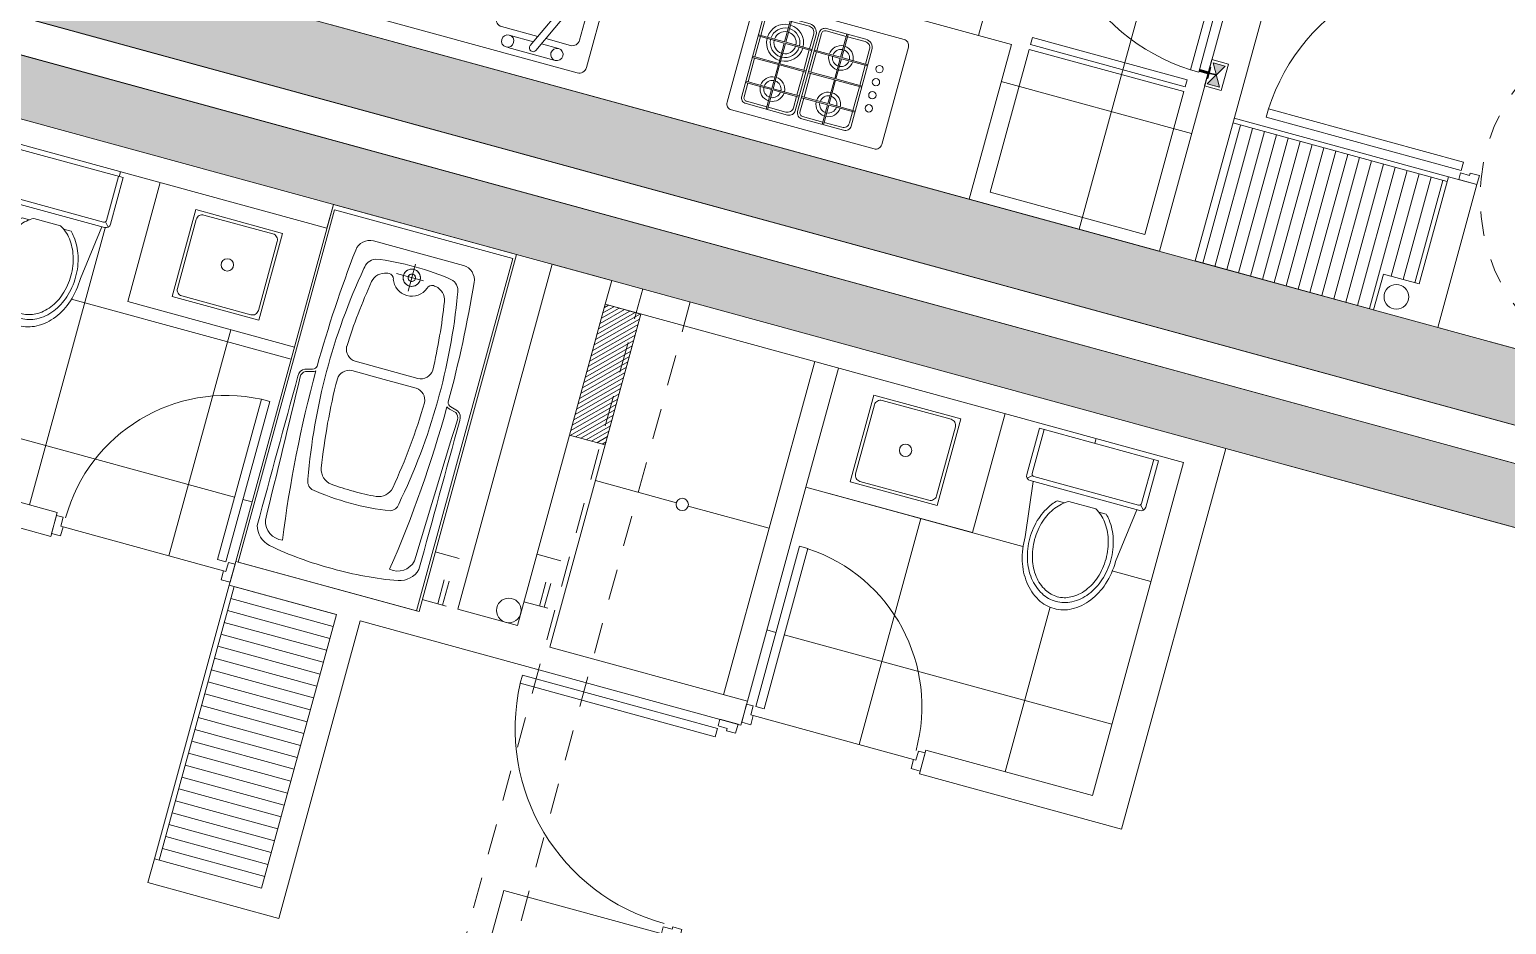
# Model space of a CAD drawing. Header units: millimetres. Extents: x 2471 to 2909, y 1327 to 1568.
# Drawn here: x 2585.56 to 2591.55, y 1358.96 to 1362.58 of the extents above; entities that cross this region are included whole.
import ezdxf

# ---------------------------------------------------------------- set-up
doc = ezdxf.new("R2010")
doc.units = ezdxf.units.MM
doc.set_wipeout_variables(frame=1)
for name, pattern in [('CONTINUA', [0]), ('HIDDEN', [0.375, 0.25, -0.125]), ('HIDDEN2', [0.1875, 0.125, -0.0625])]:
    doc.linetypes.add(name, pattern=pattern)
doc.layers.get('0').update_dxf_attribs({"color": 251, "lineweight": 9})
for name, color, linetype, lineweight in [('A-MOBILIARIO', 251, 'Continuous', 13), ('A-MURO BAJO', 251, 'Continuous', 13), ('A-MUROS', 251, 'Continuous', 13), ('A-PLACAS', 251, 'Continuous', 13), ('A-PROYECCIONES', 251, 'HIDDEN', 13), ('A-PUERTAS', 251, 'Continuous', 13), ('A-SANITARIOS', 251, 'Continuous', 13), ('A-VIGAS', 251, 'HIDDEN2', 13), ('CLOSET', 251, 'Continuous', 13), ('DLP_EQUIPAMIENTO', 251, 'Continuous', 13), ('Gas', 251, 'G_Larga', 13), ('HATCH', 251, 'Continuous', 13), ('RED-PLUVIAL', 251, 'Continuous', 13)]:
    doc.layers.add(name, color=color, linetype=linetype, lineweight=lineweight)
doc.styles.get("Standard").update_dxf_attribs({"font": 'arial.ttf'})
doc.linetypes.add('G_Larga', pattern='A,2,-0.01,["G",Standard,S=0.1,R=0,X=0,Y=-0.05],-0.1', length=2.11)

# ---------------------------------------------------------------- blocks, each defined once
blk = doc.blocks.new('ESTR_PISO-1_PISO')
at = {"layer": 'HATCH'}
h = blk.add_hatch(color=256, dxfattribs=at)
h.dxf.hatch_style = 1
h.paths.add_polyline_path([(-26.45, 2.95), (-29.9, 2.95), (-29.9, 1.5), (-29.65, 1.5), (-29.65, 2.7), (-26.45, 2.7)])
h.paths.add_polyline_path([(-22.65, -2.53), (-18.75, -2.53), (-18.75, 2.87), (-22.45, 2.87), (-22.45, -0.53), (-22.65, -0.53), (-22.65, 3.12), (-18.5, 3.12), (-18.5, -2.78), (-22.65, -2.78)])
h.paths.add_polyline_path([(-29.9, -2.45), (-26.45, -2.45), (-26.45, -2.2), (-29.9, -2.2)])
h.paths.add_polyline_path([(-30.3, -6.8), (-22.4, -6.8), (-22.4, -7.1), (-30.3, -7.1)])
h.paths.add_polyline_path([(-20.85, -4.75), (-21.55, -4.75), (-21.55, -5), (-20.85, -5)])
h.paths.add_polyline_path([(-22.45, 4.92), (-22.45, 6.87), (-18.75, 6.87), (-18.75, 4.92), (-18.55, 4.92), (-18.55, 6.87), (-18.05, 6.87), (-18.05, 7.12), (-22.45, 7.12), (-22.45, 13.72), (-22.65, 13.72), (-22.65, 4.92)])
h.paths.add_polyline_path([(-26.45, 8.52), (-29.65, 8.52), (-29.65, 9.7), (-29.9, 9.7), (-29.9, 8.27), (-26.45, 8.27)])
h.paths.add_polyline_path([(-19.15, 8.92), (-15.75, 8.92), (-15.75, 9.17), (-19.15, 9.17)])
h.paths.add_polyline_path([(-20.65, 18.07), (-16.65, 18.07), (-16.65, 18.32), (-20.65, 18.32)])
h.paths.add_polyline_path([(-19.15, 13.72), (-15.75, 13.72), (-15.75, 13.47), (-19.15, 13.47)])
h.paths.add_polyline_path([(-29.8, 18.32), (-25.8, 18.32), (-25.8, 18.07), (-29.55, 18.07), (-29.55, 17.67), (-29.8, 17.67)])
h.paths.add_polyline_path([(-26.45, 13.37), (-29.9, 13.37), (-29.9, 14.22), (-29.55, 14.22), (-29.55, 13.62), (-26.45, 13.62)])
h.paths.add_polyline_path([(-23.125, 31.12), (-28.725, 31.12), (-28.725, 30.92), (-23.375, 30.92), (-23.375, 24.62), (-23.125, 24.62)])
h.paths.add_polyline_path([(-17.2, 25.67), (-17.2, 24.22), (-17.45, 24.22), (-17.45, 25.67)])
h.paths.add_polyline_path([(-29, 25.67), (-29, 24.22), (-29.25, 24.22), (-29.25, 25.67)])
h.paths.add_polyline_path([(-29.25, 28.37), (-28.2, 28.37), (-28.2, 28.07), (-29.25, 28.07)])
h.paths.add_polyline_path([(-17.2, 30.92), (-17.2, 31.12), (-23.075, 31.12), (-23.075, 30.92)])
h = blk.add_hatch(color=256, dxfattribs=at)
h.dxf.hatch_style = 1
h.paths.add_polyline_path([(-21.6, -10), (-21.8, -10), (-21.8, -13.5), (-21.6, -13.5)])
h.paths.add_polyline_path([(-21.46, -5.2), (-22.16, -5.2), (-22.16, -5.45), (-21.46, -5.45)])
h.paths.add_polyline_path([(-21.6, -7.25), (-21.6, -7.5), (-29.75, -7.5), (-29.75, -12.9), (-30, -12.9), (-30, -7.25)])
h.paths.add_polyline_path([(-15.35, -5.8), (-15.35, -6.05), (-20.4, -6.05), (-20.4, -5.8)])
h.paths.add_polyline_path([(-18.3, -7.25), (-18.3, -7.5), (-16.25, -7.5), (-16.25, -14), (-16.05, -14), (-16.05, -7.25)])
h.paths.add_polyline_path([(-15.35, 0.2), (-15.35, 0.45), (-16.6, 0.45), (-16.6, 0.2)])
h.paths.add_polyline_path([(-7.15, -2), (-7.4, -2), (-7.4, 0), (-7.15, 0)])
h.paths.add_polyline_path([(-10.65, -3.35), (-10.85, -3.35), (-10.85, 0.45), (-10.65, 0.45)])
h.paths.add_polyline_path([(-7.4, -6), (-7.4, -6.25), (-6.2, -6.25), (-6.2, -6)])
h.paths.add_polyline_path([(0, 0), (-0.2, 0), (-0.2, -5.5), (0, -5.5)])
h.paths.add_polyline_path([(-0.2, -6), (0, -6), (0, -13.2), (-0.2, -13.2)])
h.paths.add_polyline_path([(-6.4, -13.7), (-6.15, -13.7), (-6.15, -11.15), (-6.4, -11.15)])
h.paths.add_polyline_path([(-10.85, -13.2), (-10.85, -9.8), (-10.65, -9.8), (-10.65, -13.2)])
h.paths.add_polyline_path([(-10.65, -5.05), (-10.9, -5.05), (-10.9, -6.05), (-10.65, -6.05)])
h.paths.add_polyline_path([(-27, -11.05), (-27, -13.5), (-26.8, -13.5), (-26.8, -11.05)])
at = {"layer": 'A-PLACAS', "elevation": 0}
for points in [[(-30.3, -6.8), (-22.4, -6.8), (-22.4, -7.1), (-30.3, -7.1)], [(-21.6, -7.25), (-21.6, -7.5), (-29.75, -7.5), (-29.75, -12.9), (-30, -12.9), (-30, -7.25)]]:
    blk.add_lwpolyline(points, close=True, dxfattribs=at)
at = {"layer": 'A-VIGAS'}
for p, q in [((-27, -7.5, 0), (-27, -11.05, 0)), ((-26.8, -7.5, 0), (-26.8, -11.05, 0))]:
    blk.add_line(p, q, dxfattribs=at)
blk = doc.blocks.new('A$C63D03590')
at = {"layer": 'Gas', "linetype": 'Continuous', "lineweight": 0, "true_color": 0xa87e00}
for points in [[(0.0075, -0.059), (0.0075, 0), (-0.0075, 0), (-0.0075, -0.059)], [(0.0733, -0.0726), (0.0733, -0.1572), (-0.0733, -0.0726), (-0.0733, -0.1572)], [(0.0375, -0.059), (-0.0375, -0.059), (-0.0375, -0.0665), (0.0375, -0.0665)]]:
    blk.add_hatch(color=44, dxfattribs=at).paths.add_polyline_path(points)
at = {"color": 44, "true_color": 0xa87e00}
for p, q in [((0.0075, 0), (-0.0075, 0)), ((-0.0075, -0.059), (-0.0075, 0)), ((0.0075, -0.059), (0.0075, 0)), ((-0.0733, -0.0726), (-0.0733, -0.1572)), ((0.0733, -0.0726), (-0.0733, -0.1572)), ((-0.0733, -0.0726), (0.0733, -0.1572)), ((-0.0375, -0.059), (0.0375, -0.059)), ((-0.0375, -0.0665), (-0.0375, -0.059)), ((-0.0375, -0.0665), (0.0375, -0.0665)), ((0, -0.1149), (0, -0.0665)), ((0.0375, -0.0665), (0.0375, -0.059)), ((0.0733, -0.1572), (0.0733, -0.0726))]:
    blk.add_line(p, q, dxfattribs=at)
at = {"color": 44, "linetype": 'CONTINUA', "lineweight": 30, "ltscale": 10, "true_color": 0xa87e00}
blk.add_line((0, -0.1149), (0, -0.0665), dxfattribs=at)
at = {"color": 44, "linetype": 'CONTINUA', "lineweight": 20, "ltscale": 10, "true_color": 0xa87e00}
for points in [[(-0.0375, -0.059), (-0.0375, -0.0665), (0.0375, -0.0665), (0.0375, -0.059), (0.0075, -0.059), (0.0075, 0), (-0.0075, 0), (-0.0075, -0.059), (-0.0375, -0.059)], [(-0.0733, -0.0726), (0.0733, -0.1572), (0.0733, -0.0726), (-0.0733, -0.1572), (-0.0733, -0.0726)]]:
    blk.add_lwpolyline(points, dxfattribs=at)
at = {"color": 44, "linetype": 'CONTINUA', "lineweight": 20, "true_color": 0xa87e00}
blk.add_lwpolyline([(0.0375, -0.059), (-0.0375, -0.059), (-0.0375, -0.0665), (0.0375, -0.0665)], close=True, dxfattribs=at)
blk = doc.blocks.new('P-90 MARCO 3.5x1.5')
at = {"layer": 'A-PUERTAS'}
for p, q in [((0.038, 0.0762), (0.038, 0.8962)), ((0.038, 0.8962), (0.073, 0.8962)), ((0.073, 0.8962), (0.073, 0.0762)), ((0.038, 0.0762), (0.073, 0.0762))]:
    blk.add_line(p, q, dxfattribs=at)
at = {"layer": 'A-PUERTAS', "linetype": 'Continuous'}
for p, q in [((0, 0), (0, 0.0762)), ((0, 0.0762), (0.028, 0.0762)), ((0.028, 0.0762), (0.028, 0.0382)), ((0.9, 0.0762), (0.872, 0.0762)), ((0.872, 0.0762), (0.872, 0.0382)), ((0.9, 0), (0.9, 0.0762)), ((0.028, 0.0382), (0.038, 0.0382)), ((0.038, 0.0382), (0.038, 0)), ((0.862, 0.0382), (0.862, 0)), ((0.872, 0.0382), (0.862, 0.0382)), ((0, 0), (0.038, 0)), ((0.9, 0), (0.862, 0))]:
    blk.add_line(p, q, dxfattribs=at)
at = {"layer": 'A-PUERTAS', "color": 7, "linetype": 'Continuous'}
blk.add_arc((0.038, 0.0762), 0.82, 0, 87.55371, dxfattribs=at)
blk = doc.blocks.new('A$C7F1F7E1E')
for p, q in [((0, 0.03), (0, 0.8557)), ((0.47, 0.8857), (0.03, 0.8857)), ((0.5, 0.03), (0.5, 0.8557)), ((0.1, 0.2226), (0.1, 0.3757)), ((0.42, 0.4057), (0.13, 0.4057)), ((0.45, 0.0857), (0.45, 0.3757)), ((0.025, 0.3291), (0.025, 0.1291)), ((0.075, 0.2341), (0.075, 0.336)), ((0.0563, 0.2427), (0.2745, 0.1424)), ((0.0437, 0.2155), (0.2605, 0.1158)), ((0.075, 0.2011), (0.075, 0.1291)), ((0.1, 0.0857), (0.1, 0.1896)), ((0.03, 0), (0.47, 0)), ((0.42, 0.0557), (0.13, 0.0557))]:
    blk.add_line(p, q)
at = {"color": 7}
for p, q in [((0.1139, 0.4857), (0.1139, 0.8357)), ((0.1644, 0.4857), (0.1644, 0.8357)), ((0.2144, 0.4857), (0.2144, 0.8357)), ((0.2644, 0.4857), (0.2644, 0.8357)), ((0.3144, 0.4857), (0.3144, 0.8357)), ((0.3644, 0.4857), (0.3644, 0.8357)), ((0.4144, 0.4857), (0.4144, 0.8357))]:
    blk.add_line(p, q, dxfattribs=at)
for centre, major_axis, start_param, end_param in [((0.03, 0.8557), (-0.0212, 0.0212), -0.785398, 0.785398), ((0.47, 0.8557), (-0.0212, 0.0212), -2.356194, -0.785398), ((0.13, 0.3757), (-0.0212, 0.0212), -0.785398, 0.785398), ((0.42, 0.3757), (-0.0212, 0.0212), -2.356194, -0.785398), ((0.05, 0.2291), (0.0106, 0.0106), 0.354541, 3.496133), ((0.2662, 0.1299), (0.0106, 0.0106), -2.738452, 0.356745), ((0.13, 0.0857), (-0.0212, 0.0212), 0.785398, 2.356194), ((0.42, 0.0857), (-0.0212, 0.0212), 2.356194, 3.926991), ((0.03, 0.03), (-0.0212, 0.0212), 0.785398, 2.356194), ((0.47, 0.03), (-0.0212, 0.0212), 2.356194, 3.926991)]:
    blk.add_ellipse(centre, major_axis=major_axis, ratio=1, start_param=start_param, end_param=end_param)
for centre, major_axis in [((0.05, 0.336), (-0.0177, 0.0177)), ((0.275, 0.2307), (-0.0212, 0.0212)), ((0.05, 0.1291), (-0.0177, 0.0177))]:
    blk.add_ellipse(centre, major_axis=major_axis, ratio=1)
blk = doc.blocks.new('REFRI')
at = {"layer": 'DLP_EQUIPAMIENTO'}
for points in [[(-0.325, 0), (-0.325, -0.6), (0.325, -0.6), (0.325, 0)], [(-0.325, -0.62), (-0.325, -0.65), (0.325, -0.65), (0.325, -0.62)]]:
    blk.add_lwpolyline(points, close=True, dxfattribs=at)
blk = doc.blocks.new('A$C22310A6C')
blk.add_wipeout([(0.0073, 0.4527), (0.0103, 0.4552), (0.0146, 0.4577), (0.022, 0.4598), (0.0299, 0.46), (0.625, 0.46), (0.6347, 0.458), (0.6427, 0.4527), (0.6427, 0.4527), (0.6464, 0.4478), (0.6484, 0.4437), (0.65, 0.4388), (0.65, 0.025), (0.6498, 0.0222), (0.6496, 0.0203), (0.6493, 0.019), (0.6488, 0.0173), (0.6484, 0.0163), (0.6481, 0.0153), (0.6475, 0.0141), (0.6466, 0.0125), (0.6462, 0.0117), (0.6456, 0.0109), (0.6449, 0.0099), (0.6435, 0.0082), (0.6427, 0.0073), (0.6415, 0.0062), (0.6402, 0.0051), (0.6392, 0.0044), (0.6377, 0.0035), (0.6361, 0.0026), (0.6343, 0.0018), (0.6288, 0.0003), (0.625, 0), (0.025, 0), (0.022, 0.0002), (0.0189, 0.0007), (0.0168, 0.0014), (0.0146, 0.0023), (0.0134, 0.0029), (0.0117, 0.0038), (0.0095, 0.0054), (0.0073, 0.0073), (0.0062, 0.0085), (0.0046, 0.0105), (0.0027, 0.0136), (0.0013, 0.0169), (0.0007, 0.0189), (0, 0.0242), (0, 0.0271), (0, 0.435), (0.0005, 0.4398), (0.0022, 0.4452), (0.0038, 0.4482), (0.0051, 0.4502)])
at = {"lineweight": 5}
for points in [[(0.625, 0), (0.025, 0, -0.414214), (0, 0.025), (0, 0.435, -0.414214), (0.025, 0.46), (0.625, 0.46, -0.414214), (0.65, 0.435), (0.65, 0.025, -0.414214)], [(0.1743, 0.04), (0.3393, 0.04, 0.414214), (0.3643, 0.065), (0.3643, 0.395, 0.414214), (0.3393, 0.42), (0.1643, 0.42, 0.414214), (0.1393, 0.395), (0.1393, 0.075, 0.414214)], [(0.4093, 0.04), (0.5743, 0.04, 0.414214), (0.5993, 0.065), (0.5993, 0.395, 0.414214), (0.5743, 0.42), (0.3993, 0.42, 0.414214), (0.3743, 0.395), (0.3743, 0.075, 0.414214)]]:
    blk.add_lwpolyline(points, format="xyb", close=True, dxfattribs=at)
for points in [[(0.2493, 0.42), (0.2493, 0.3375)], [(0.2543, 0.42), (0.2543, 0.3375)], [(0.4843, 0.42), (0.4843, 0.3375)], [(0.4893, 0.42), (0.4893, 0.3375)], [(0.2493, 0.41), (0.1743, 0.41)], [(0.4843, 0.41), (0.4093, 0.41)], [(0.2493, 0.3375), (0.1393, 0.3375)], [(0.2493, 0.3325), (0.1393, 0.3325)], [(0.1493, 0.3325), (0.1493, 0.2325)], [(0.2493, 0.3325), (0.2493, 0.2325)], [(0.3643, 0.3375), (0.2543, 0.3375)], [(0.2543, 0.3325), (0.2543, 0.2325)], [(0.3643, 0.3325), (0.2543, 0.3325)], [(0.3543, 0.2325), (0.3543, 0.3325)], [(0.4843, 0.3375), (0.3743, 0.3375)], [(0.4843, 0.3325), (0.3743, 0.3325)], [(0.3843, 0.3325), (0.3843, 0.2325)], [(0.4843, 0.3325), (0.4843, 0.2325)], [(0.5993, 0.3375), (0.4893, 0.3375)], [(0.4893, 0.3325), (0.4893, 0.2325)], [(0.5993, 0.3325), (0.4893, 0.3325)], [(0.5893, 0.2325), (0.5893, 0.3325)], [(0.2493, 0.2325), (0.1393, 0.2325)], [(0.2493, 0.2275), (0.1393, 0.2275)], [(0.1493, 0.2275), (0.1493, 0.1425)], [(0.2493, 0.2275), (0.2493, 0.1425)], [(0.3643, 0.2325), (0.2543, 0.2325)], [(0.2543, 0.2275), (0.2543, 0.1425)], [(0.3643, 0.2275), (0.2543, 0.2275)], [(0.3543, 0.1425), (0.3543, 0.2275)], [(0.4843, 0.2325), (0.3743, 0.2325)], [(0.4843, 0.2275), (0.3743, 0.2275)], [(0.3843, 0.2275), (0.3843, 0.1425)], [(0.4843, 0.2275), (0.4843, 0.1425)], [(0.5993, 0.2325), (0.4893, 0.2325)], [(0.4893, 0.2275), (0.4893, 0.1425)], [(0.5993, 0.2275), (0.4893, 0.2275)], [(0.5893, 0.1425), (0.5893, 0.2275)], [(0.2493, 0.1425), (0.1393, 0.1425)], [(0.2493, 0.1375), (0.1393, 0.1375)], [(0.2493, 0.1375), (0.2493, 0.1275)], [(0.2493, 0.1375), (0.2493, 0.04)], [(0.3643, 0.1425), (0.2543, 0.1425)], [(0.2543, 0.1375), (0.2543, 0.1275)], [(0.2543, 0.1375), (0.2543, 0.04)], [(0.3643, 0.1375), (0.2543, 0.1375)], [(0.4843, 0.1425), (0.3743, 0.1425)], [(0.4843, 0.1375), (0.3743, 0.1375)], [(0.4843, 0.1375), (0.4843, 0.1275)], [(0.4843, 0.1375), (0.4843, 0.04)], [(0.5993, 0.1425), (0.4893, 0.1425)], [(0.4893, 0.1375), (0.4893, 0.1275)], [(0.4893, 0.1375), (0.4893, 0.04)], [(0.5993, 0.1375), (0.4893, 0.1375)]]:
    blk.add_lwpolyline(points, dxfattribs=at)
for points in [[(0.2493, 0.41), (0.1743, 0.41, 0.414214), (0.1493, 0.385), (0.1493, 0.3375)], [(0.3543, 0.3375), (0.3543, 0.395, 0.414214), (0.3393, 0.41), (0.2543, 0.41)], [(0.4843, 0.41), (0.4093, 0.41, 0.414214), (0.3843, 0.385), (0.3843, 0.3375)], [(0.5893, 0.3375), (0.5893, 0.395, 0.414214), (0.5743, 0.41), (0.4893, 0.41)], [(0.1493, 0.1375), (0.1493, 0.075, 0.414214), (0.1743, 0.05), (0.2493, 0.05)], [(0.2543, 0.05), (0.3393, 0.05, 0.414214), (0.3543, 0.065), (0.3543, 0.1375)], [(0.3843, 0.1375), (0.3843, 0.075, 0.414214), (0.4093, 0.05), (0.4843, 0.05)], [(0.4893, 0.05), (0.5743, 0.05, 0.414214), (0.5893, 0.065), (0.5893, 0.1375)]]:
    blk.add_lwpolyline(points, format="xyb", dxfattribs=at)
for centre in [(0.0892, 0.3071), (0.0892, 0.2521), (0.0892, 0.1971), (0.0892, 0.1421)]:
    blk.add_circle(centre, 0.015, dxfattribs=at)
for centre, radius, start, end in [((0.2518, 0.335), 0.05, 92.86598, 177.13402), ((0.2518, 0.335), 0.035, 94.09604, 175.90396), ((0.2518, 0.335), 0.05, 2.86598, 87.13402), ((0.2518, 0.335), 0.035, 4.09604, 85.90396), ((0.4868, 0.335), 0.05, 92.86598, 177.13402), ((0.4868, 0.335), 0.035, 94.09604, 175.90396), ((0.4868, 0.335), 0.05, 2.86598, 87.13402), ((0.4868, 0.335), 0.035, 4.09604, 85.90396), ((0.2518, 0.335), 0.05, 182.86598, 267.13402), ((0.2518, 0.335), 0.035, 184.09604, 265.90396), ((0.2518, 0.335), 0.05, 272.86598, 357.13402), ((0.2518, 0.335), 0.035, 274.09604, 355.90396), ((0.4868, 0.335), 0.05, 182.86598, 267.13402), ((0.4868, 0.335), 0.035, 184.09604, 265.90396), ((0.4868, 0.335), 0.05, 272.86598, 357.13402), ((0.4868, 0.335), 0.035, 274.09604, 355.90396), ((0.2518, 0.14), 0.05, 92.86598, 177.13402), ((0.2518, 0.14), 0.05, 2.86598, 87.13402), ((0.4868, 0.14), 0.075, 91.91021, 178.08979), ((0.4868, 0.14), 0.06, 92.38802, 177.61198), ((0.4868, 0.14), 0.045, 93.18474, 176.81526), ((0.4868, 0.14), 0.075, 1.91021, 88.08979), ((0.4868, 0.14), 0.06, 2.38802, 87.61198), ((0.4868, 0.14), 0.045, 3.18474, 86.81526), ((0.2518, 0.14), 0.05, 182.86598, 267.13402), ((0.2518, 0.14), 0.035, 94.09604, 175.90396), ((0.2518, 0.14), 0.035, 184.09604, 265.90396), ((0.2518, 0.14), 0.035, 4.09604, 85.90396), ((0.2518, 0.14), 0.05, 272.86598, 357.13402), ((0.2518, 0.14), 0.035, 274.09604, 355.90396), ((0.4868, 0.14), 0.075, 181.91021, 268.08979), ((0.4868, 0.14), 0.06, 182.38802, 267.61198), ((0.4868, 0.14), 0.045, 183.18474, 266.81526), ((0.4868, 0.14), 0.075, 271.91021, 358.08979), ((0.4868, 0.14), 0.06, 272.38802, 357.61198), ((0.4868, 0.14), 0.045, 273.18474, 356.81526)]:
    blk.add_arc(centre, radius, start, end, dxfattribs=at)
blk = doc.blocks.new('A$C52490CC7')
at = {"layer": 'A-SANITARIOS', "color": 7}
for p, q in [((0.3803, -0.8173), (0.516, -0.8173)), ((0.516, -0.8173), (0.6516, -0.8173)), ((0.3844, -0.8573), (0.516, -0.8573)), ((0.516, -0.8573), (0.6476, -0.8573)), ((0.516, -1.3007), (0.516, -1.1876)), ((0.5653, -1.2442), (0.4512, -1.2442))]:
    blk.add_line(p, q, dxfattribs=at)
at = {"layer": 'A-SANITARIOS', "color": 2}
blk.add_lwpolyline([(0.891, -1.4273), (0.891, 0.0527), (0.141, 0.0527), (0.141, -1.4273)], close=True, dxfattribs=at)
at = {"layer": 'A-SANITARIOS', "color": 4}
for points in [[(0.516, -1.3473), (0.3271, -1.3473, -0.390416), (0.2673, -1.2922, -0.025256), (0.2406, -0.7981, 0.324076), (0.2257, -0.781), (0.1956, -0.7731, -0.313927), (0.176, -0.7376, 0.000247), (0.176, -0.1108, -0.273092), (0.2455, -0.0454, -0.049784), (0.516, -0.0223)], [(0.516, -1.3473), (0.7049, -1.3473, 0.390416), (0.7647, -1.2922, 0.025256), (0.7913, -0.7981, -0.324076), (0.8063, -0.781), (0.8364, -0.7731, 0.313927), (0.856, -0.7376, -0.000247), (0.856, -0.1108, 0.273092), (0.7865, -0.0454, 0.049784), (0.516, -0.0223)], [(0.2283, -0.7713), (0.2003, -0.764, -0.317414), (0.186, -0.7376, 0.000233), (0.2028, -0.1401, -0.404241), (0.291, -0.0806, 0.035687), (0.2406, -0.7777, 0.122762), (0.228, -0.7712)], [(0.8037, -0.7713), (0.8317, -0.764, 0.317414), (0.846, -0.7376, -0.000233), (0.8292, -0.1401, 0.404241), (0.741, -0.0806, -0.035687), (0.7914, -0.7777, -0.122762), (0.804, -0.7712)], [(0.516, -0.2973, 0.044659), (0.3513, -0.3101, 0.296801), (0.3252, -0.3451, 0.088784), (0.3192, -1.2292, 0.285136), (0.3524, -1.278, 0.044347), (0.516, -1.2906, 0.055397)], [(0.516, -0.2973, -0.044659), (0.6807, -0.3101, -0.296801), (0.7068, -0.3451, -0.088784), (0.7128, -1.2292, -0.285136), (0.6796, -1.278, -0.044347), (0.516, -1.2906, -0.055397)]]:
    blk.add_lwpolyline(points, format="xyb", dxfattribs=at)
at = {"layer": 'A-SANITARIOS', "color": 7}
for points in [[(0.516, -1.2792, 1), (0.516, -1.2092, 1)], [(0.516, -1.2592, 1), (0.516, -1.2292, 1)]]:
    blk.add_lwpolyline(points, format="xyb", close=True, dxfattribs=at)
for radius in [0.035, 0.015]:
    blk.add_circle((0.516, -1.2442), radius, dxfattribs=at)
for centre, radius, start, end in [((0.4281, -0.4143), 0.0633, 95.78689, 169.35829), ((0.5049, -1.2239), 0.8766, 89.31467, 95.44631), ((0.5271, -1.2239), 0.8766, 84.55369, 90.68533), ((0.6039, -0.4143), 0.0633, 10.64171, 84.21311), ((2.7921, -0.8039), 2.4592, 170.60715, 179.18757), ((-1.7601, -0.8039), 2.4592, 0.81243, 9.39285), ((0.384, -0.7666), 0.0509, 182.78716, 265.93481), ((0.648, -0.7666), 0.0509, 274.06519, 357.21284), ((0.3854, -0.9078), 0.0505, 91.13641, 177.29744), ((0.6466, -0.9078), 0.0505, 2.70256, 88.86359), ((2.7921, -0.8039), 2.4592, 182.36593, 188.95154), ((-1.7601, -0.8039), 2.4592, 351.04846, 357.63407), ((0.4245, -1.1739), 0.063, 191.61425, 259.57786), ((0.516, -1.2442), 0.075, 89.99999, 160.78644), ((0.516, -1.2442), 0.075, 19.21356, 90.00001), ((0.6075, -1.1739), 0.063, 280.42214, 348.38575), ((0.5049, -0.364), 0.8766, 263.9905, 264.61883), ((0.4224, -1.2131), 0.0237, 270.82563, 344.45394), ((0.6096, -1.2131), 0.0237, 195.54606, 269.17437), ((0.5271, -0.364), 0.8766, 275.38117, 276.0095)]:
    blk.add_arc(centre, radius, start, end, dxfattribs=at)
blk = doc.blocks.new('TINA 01')
at = {"xscale": -1, "rotation": 180}
blk.add_blockref('A$C52490CC7', (0.0301, -0.7765), dxfattribs=at)
blk = doc.blocks.new('CAMA 2PLAZAS C_VELADOR')
at = {"layer": 'A-MOBILIARIO'}
for p, q in [((-1.8499, 0), (-0.3999, 0)), ((-1.8499, -0.06), (-1.8499, 0)), ((-0.3999, 0), (-0.3999, -0.06))]:
    blk.add_line(p, q, dxfattribs=at)
at = {"layer": 'A-MOBILIARIO', "linetype": 'Continuous'}
for p, q in [((-1.8499, -0.06), (-0.3999, -0.06)), ((-1.8499, -1.9), (-1.8499, -0.06)), ((-1.6633, -0.3958), (-1.6633, -0.1184)), ((-1.6327, -0.0878), (-1.2086, -0.0878)), ((-1.1779, -0.1184), (-1.1779, -0.3958)), ((-1.0719, -0.3958), (-1.0719, -0.1184)), ((-1.0413, -0.0878), (-0.6172, -0.0878)), ((-0.5866, -0.1184), (-0.5866, -0.4118)), ((-0.3999, -0.06), (-0.3999, -1.9)), ((-1.8499, -0.396), (-0.7546, -0.396)), ((-0.3999, -0.7507), (-0.7546, -0.396)), ((-0.7546, -0.396), (-0.7546, -0.7507)), ((-0.7546, -0.452), (-1.8499, -0.452)), ((-0.6172, -0.4424), (-0.7082, -0.4424)), ((-0.7546, -0.7507), (-0.3999, -0.7507)), ((-0.3999, -1.9), (-1.8499, -1.9))]:
    blk.add_line(p, q, dxfattribs=at)
at = {"layer": 'A-MOBILIARIO'}
for points in [[(-2.2499, -0.4), (-1.8499, -0.4), (-1.8499, 0), (-2.2499, 0)], [(-0.4, -0.4), (0, -0.4), (0, 0), (-0.4, 0)]]:
    blk.add_lwpolyline(points, close=True, dxfattribs=at)
for centre in [(-2.0499, -0.2), (-0.2, -0.2)]:
    blk.add_circle(centre, 0.1344, dxfattribs=at)
at = {"layer": 'A-MOBILIARIO', "linetype": 'Continuous'}
for centre, start, end in [((-1.6327, -0.1184), 90, 180), ((-1.2086, -0.1184), 0, 90), ((-1.0413, -0.1184), 90, 180), ((-0.6172, -0.1184), 0, 90), ((-0.6172, -0.4118), 270, 0)]:
    blk.add_arc(centre, 0.0306, start, end, dxfattribs=at)
blk = doc.blocks.new('BOWL-ITALGRIF_VARADERO')
blk.add_lwpolyline([(0.1825, 0.1825), (-0.1825, 0.1825), (-0.1825, -0.1825), (0.1825, -0.1825)], close=True)
blk.add_lwpolyline([(0.145, 0.17), (-0.145, 0.17, 0.414214), (-0.17, 0.145), (-0.17, -0.145, 0.414214), (-0.145, -0.17), (0.145, -0.17, 0.414214), (0.17, -0.145), (0.17, 0.145, 0.414214)], format="xyb", close=True)
blk.add_circle((0, 0), 0.025)
blk = doc.blocks.new('SIFON JET_PLANTA')
blk.add_wipeout([(0, -0.25), (-0.195, -0.25), (-0.1995, -0.2495), (-0.2029, -0.2484), (-0.2029, -0.2484), (-0.2067, -0.2462), (-0.2067, -0.2462), (-0.209, -0.244), (-0.209, -0.244), (-0.2091, -0.2441), (-0.2108, -0.2423), (-0.2108, -0.2423), (-0.2108, -0.2423), (-0.2126, -0.2395), (-0.2126, -0.2395), (-0.2138, -0.2369), (-0.2138, -0.2369), (-0.2147, -0.2335), (-0.215, -0.23), (-0.215, -0.227), (-0.215, -0.2181), (-0.44, -0.19), (-0.4428, -0.19), (-0.4467, -0.1899), (-0.449, -0.1899), (-0.4518, -0.1898), (-0.455, -0.1897), (-0.4568, -0.1896), (-0.4592, -0.1894), (-0.4619, -0.1893), (-0.4639, -0.1891), (-0.4651, -0.189), (-0.4651, -0.189), (-0.4695, -0.1887), (-0.4735, -0.1883), (-0.4761, -0.188), (-0.4785, -0.1877), (-0.4812, -0.1874), (-0.4824, -0.1872), (-0.4862, -0.1867), (-0.4884, -0.1864), (-0.4916, -0.1859), (-0.4936, -0.1856), (-0.495, -0.1854), (-0.4974, -0.1849), (-0.4974, -0.1849), (-0.5022, -0.184), (-0.5066, -0.1832), (-0.5094, -0.1826), (-0.5118, -0.1821), (-0.5151, -0.1813), (-0.5177, -0.1807), (-0.5217, -0.1796), (-0.5238, -0.1791), (-0.5267, -0.1783), (-0.5267, -0.1783), (-0.5296, -0.1775), (-0.5321, -0.1768), (-0.5352, -0.1759), (-0.5385, -0.1749), (-0.5385, -0.1749), (-0.5412, -0.174), (-0.5428, -0.1735), (-0.5449, -0.1728), (-0.5465, -0.1722), (-0.5491, -0.1713), (-0.551, -0.1706), (-0.5543, -0.1693), (-0.5568, -0.1683), (-0.5598, -0.1671), (-0.5614, -0.1664), (-0.5644, -0.1652), (-0.5659, -0.1645), (-0.5675, -0.1637), (-0.5702, -0.1625), (-0.5738, -0.1608), (-0.5759, -0.1598), (-0.5781, -0.1587), (-0.5833, -0.1559), (-0.5871, -0.1538), (-0.5896, -0.1524), (-0.5918, -0.1511), (-0.5936, -0.15), (-0.595, -0.1492), (-0.5964, -0.1483), (-0.5987, -0.1469), (-0.6004, -0.1458), (-0.602, -0.1448), (-0.6039, -0.1435), (-0.6058, -0.1422), (-0.607, -0.1415), (-0.6086, -0.1403), (-0.612, -0.1379), (-0.6142, -0.1363), (-0.6153, -0.1355), (-0.6168, -0.1344), (-0.6179, -0.1335), (-0.6193, -0.1324), (-0.6204, -0.1315), (-0.6215, -0.1307), (-0.6223, -0.13), (-0.6235, -0.1291), (-0.6245, -0.1281), (-0.6245, -0.1281), (-0.6262, -0.1268), (-0.6276, -0.1255), (-0.6288, -0.1244), (-0.6305, -0.123), (-0.6318, -0.1217), (-0.6318, -0.1217), (-0.6335, -0.1201), (-0.6347, -0.119), (-0.6347, -0.119), (-0.6379, -0.1158), (-0.64, -0.1137), (-0.6458, -0.1074), (-0.6494, -0.1032), (-0.6554, -0.0958), (-0.6599, -0.0897), (-0.6623, -0.0862), (-0.6646, -0.0826), (-0.6679, -0.0774), (-0.6706, -0.0727), (-0.6722, -0.0699), (-0.6751, -0.0642), (-0.677, -0.0602), (-0.6779, -0.0581), (-0.6792, -0.0551), (-0.6803, -0.0522), (-0.6814, -0.0492), (-0.6827, -0.0457), (-0.6838, -0.0419), (-0.6855, -0.0361), (-0.6864, -0.0321), (-0.687, -0.0296), (-0.6876, -0.0264), (-0.6881, -0.0232), (-0.6891, -0.0164), (-0.6896, -0.0111), (-0.6899, -0.0065), (-0.69, 0), (-0.6899, 0.0044), (-0.6897, 0.0096), (-0.6893, 0.014), (-0.6887, 0.0194), (-0.6881, 0.0236), (-0.6881, 0.0236), (-0.6872, 0.0284), (-0.6867, 0.031), (-0.6855, 0.0361), (-0.6855, 0.0361), (-0.6838, 0.0421), (-0.6838, 0.0421), (-0.6819, 0.048), (-0.6804, 0.0521), (-0.6793, 0.0547), (-0.6779, 0.0582), (-0.6745, 0.0655), (-0.6745, 0.0655), (-0.6722, 0.0699), (-0.6705, 0.0728), (-0.669, 0.0755), (-0.6672, 0.0785), (-0.665, 0.082), (-0.6634, 0.0845), (-0.6611, 0.088), (-0.657, 0.0936), (-0.657, 0.0936), (-0.6534, 0.0984), (-0.6534, 0.0984), (-0.6503, 0.1023), (-0.6453, 0.108), (-0.6386, 0.1152), (-0.6326, 0.121), (-0.6299, 0.1235), (-0.6251, 0.1276), (-0.6206, 0.1314), (-0.6168, 0.1344), (-0.6106, 0.1389), (-0.6061, 0.142), (-0.6, 0.1461), (-0.5963, 0.1484), (-0.5908, 0.1517), (-0.5862, 0.1543), (-0.5794, 0.158), (-0.5693, 0.1629), (-0.5517, 0.1703), (-0.5465, 0.1722), (-0.5385, 0.1749), (-0.5346, 0.176), (-0.5265, 0.1784), (-0.5216, 0.1797), (-0.5148, 0.1813), (-0.5079, 0.1829), (-0.5016, 0.1842), (-0.4865, 0.1867), (-0.4763, 0.188), (-0.4726, 0.1884), (-0.4636, 0.1892), (-0.4549, 0.1897), (-0.449, 0.1899), (-0.44, 0.19), (-0.4322, 0.191), (-0.215, 0.2181), (-0.215, 0.2234), (-0.215, 0.2278), (-0.2149, 0.2323), (-0.2142, 0.2356), (-0.2129, 0.239), (-0.211, 0.2419), (-0.2091, 0.2441), (-0.2077, 0.2455), (-0.2055, 0.247), (-0.2007, 0.2492), (-0.195, 0.25), (-0.195, 0.25), (-0.1605, 0.25), (-0.0975, 0.25), (-0.0323, 0.25), (0, 0.25)])
for p, q in [((-0.2091, 0.2441), (-0.1921, 0.2271)), ((-0.195, 0.25), (0, 0.25)), ((0, 0.25), (0, -0.25)), ((-0.215, 0.2181), (-0.44, 0.19)), ((-0.215, -0.23), (-0.215, 0.23)), ((-0.195, -0.22), (-0.195, 0.22)), ((-0.185, 0.23), (0, 0.23)), ((-0.265, 0.0718), (-0.265, 0.1028)), ((-0.255, -0.0562), (-0.255, 0.0562)), ((-0.265, -0.1028), (-0.265, -0.0718)), ((-0.215, -0.2181), (-0.44, -0.19)), ((-0.2091, -0.2441), (-0.1921, -0.2271)), ((0, -0.23), (-0.185, -0.23)), ((0, -0.25), (-0.195, -0.25))]:
    blk.add_line(p, q)
for points in [[(-0.44, 0.19, 0.076393), (-0.5385, 0.1749, 0.086437), (-0.6168, 0.1344, 0.105872), (-0.6722, 0.0699, 0.125404), (-0.69, 0, 0.125404), (-0.6722, -0.0699, 0.105872), (-0.6168, -0.1344, 0.086437), (-0.5385, -0.1749, 0.076393), (-0.44, -0.19, 0.076393)], [(-0.265, 0.1028, 0.0362), (-0.2844, 0.1202, 0.08725), (-0.3535, 0.1565, 0.077598), (-0.44, 0.17, 0.077598), (-0.5265, 0.1565, 0.08725), (-0.5956, 0.1202, 0.105601), (-0.6443, 0.0627, 0.12364), (-0.66, 0, 0.12364), (-0.6443, -0.0627, 0.105601), (-0.5956, -0.1202, 0.08725), (-0.5265, -0.1565, 0.077598), (-0.44, -0.17, 0.077598)], [(-0.255, 0.0562, 0.100268), (-0.2967, 0.1044, 0.08725), (-0.3596, 0.1374, 0.077598), (-0.44, 0.15, 0.077598), (-0.5204, 0.1374, 0.08725), (-0.5833, 0.1044, 0.105601), (-0.6266, 0.0532, 0.12364), (-0.64, 0, 0.12364), (-0.6266, -0.0532, 0.105601), (-0.5833, -0.1044, 0.08725), (-0.5204, -0.1374, 0.077598), (-0.44, -0.15, 0.077598)], [(-0.44, -0.15, 0.077598), (-0.3596, -0.1374, 0.08725), (-0.2967, -0.1044, 0.100268), (-0.255, -0.0562, 0.12364)], [(-0.44, -0.17, 0.077598), (-0.3535, -0.1565, 0.08725), (-0.2844, -0.1202, 0.0362), (-0.265, -0.1028, 0.12364)]]:
    blk.add_lwpolyline(points, format="xyb")
for centre, radius, start, end in [((-0.195, 0.23), 0.02, 90, 180), ((-0.185, 0.22), 0.01, 90, 180), ((-0.195, -0.23), 0.02, 180, 270), ((-0.185, -0.22), 0.01, 180, 270)]:
    blk.add_arc(centre, radius, start, end)
blk = doc.blocks.new('A$C1EFC3661')
at = {"layer": 'A-PUERTAS'}
for p, q in [((0.038, 0.0762), (0.038, 0.75)), ((0.038, 0.75), (0.073, 0.75)), ((0.073, 0.75), (0.073, 0.0762)), ((0.038, 0.0762), (0.073, 0.0762))]:
    blk.add_line(p, q, dxfattribs=at)
at = {"layer": 'A-PUERTAS', "linetype": 'Continuous'}
for p, q in [((0, 0), (0, 0.0762)), ((0, 0.0762), (0.028, 0.0762)), ((0.028, 0.0762), (0.028, 0.0382)), ((0.75, 0.0762), (0.722, 0.0762)), ((0.722, 0.0762), (0.722, 0.0382)), ((0.75, 0), (0.75, 0.0762)), ((0, 0), (0.038, 0)), ((0.028, 0.0382), (0.038, 0.0382)), ((0.038, 0.0382), (0.038, 0)), ((0.712, 0.0382), (0.712, 0)), ((0.722, 0.0382), (0.712, 0.0382)), ((0.75, 0), (0.712, 0))]:
    blk.add_line(p, q, dxfattribs=at)
blk.add_arc((0.038, 0.0762), 0.6738, 89.99756, 90, dxfattribs=at)
at = {"layer": 'A-PUERTAS', "color": 7, "linetype": 'Continuous'}
blk.add_arc((0.038, 0.0762), 0.6738, 0, 87.02248, dxfattribs=at)
blk = doc.blocks.new('TORRE-B_PLAN-GEN')
at = {"layer": 'HATCH'}
h = blk.add_hatch(dxfattribs=at)
h.set_pattern_fill('_USER', color=256, scale=0.6, double=1, pattern_type=0)
h.set_pattern_definition([(270, (353.9595, 279.8953), (0.6, 0), []), (0, (353.9595, 279.8953), (8e-17, 0.6), [])])
h.paths.add_polyline_path([(-25.02, 10.45), (-25.92, 10.45), (-25.92, 10.4), (-28.5119, 10.4), (-28.5119, 10.362), (-28.5501, 10.362), (-28.5501, 10.372), (-28.5881, 10.372), (-28.5881, 10.4), (-29.8, 10.4), (-29.8, 10), (-30.2, 10), (-30.2, 8.85), (-28.65, 8.85), (-28.65, 9.6), (-28.5881, 9.6), (-28.5881, 9.628), (-28.5501, 9.628), (-28.5501, 9.638), (-28.5119, 9.638), (-28.5119, 9.6), (-28.5, 9.6), (-28.5, 9.5), (-25.82, 9.5), (-25.82, 8.85), (-25.02, 8.85)])
h.paths.add_polyline_path([(-28.5881, 10.327), (-29.3081, 10.327), (-29.3081, 10.362), (-28.5881, 10.362)], flags=16)
h = blk.add_hatch(dxfattribs=at)
h.set_pattern_fill('_USER', color=256, scale=0.05, angle=90, pattern_type=0)
h.set_pattern_definition([(90, (-24.87, 8.85), (-0.05, 5e-18), [])])
h.paths.add_polyline_path([(-24.12, 9), (-23.97, 9), (-23.97, 9.43), (-24.87, 9.43), (-24.87, 8.85), (-24.12, 8.85)])
h = blk.add_hatch(dxfattribs=at)
h.set_pattern_fill('_USER', color=256, scale=0.6, double=1, pattern_type=0)
h.set_pattern_definition([(270, (-29.05, 8.05), (0.6, 0), []), (0, (-29.05, 8.05), (8e-17, 0.6), [])])
h.paths.add_polyline_path([(-29, 7.55), (-28.3, 7.55), (-28.3, 6.65), (-28.3, 6.6381), (-28.328, 6.6381), (-28.328, 6.6001), (-29.022, 6.6001), (-29.022, 6.6381), (-29.05, 6.6381), (-29.05, 6.65), (-29.75, 6.65), (-29.75, 8.05), (-29, 8.05)])
h.paths.add_polyline_path([(-28.373, 6.6381), (-28.338, 6.6381), (-28.338, 7.3119), (-28.373, 7.3119)], flags=16)
h = blk.add_hatch(dxfattribs=at)
h.set_pattern_fill('ANSI31', color=256, scale=0.005)
h.set_pattern_definition([(45, (-357.528512, -105.054748), (-0.01122532015, 0.01122532015), [])])
h.paths.add_polyline_path([(-27.13, 8.05), (-26.98, 8.05), (-26.98, 7.5), (-27.13, 7.5)])
h = blk.add_hatch(dxfattribs=at)
h.set_pattern_fill('_USER', color=256, scale=0.6, double=1, pattern_type=0)
h.set_pattern_definition([(0, (-26.15, 8.1), (8e-17, 0.6), []), (90, (-26.15, 8.1), (-0.6, 1e-16), [])])
h.paths.add_polyline_path([(-25.45, 7.55), (-26.15, 7.55), (-26.15, 6.65), (-26.15, 6.6381), (-26.122, 6.6381), (-26.122, 6.6001), (-25.428, 6.6001), (-25.428, 6.6381), (-25.4, 6.6381), (-25.4, 6.65), (-24.7, 6.65), (-24.7, 8.05), (-25.45, 8.05)])
h.paths.add_polyline_path([(-26.077, 6.6381), (-26.112, 6.6381), (-26.112, 7.3119), (-26.077, 7.3119)], flags=16)
h = blk.add_hatch(dxfattribs=at)
h.set_pattern_fill('_USER', color=256, scale=0.05, pattern_type=0)
h.set_pattern_definition([(0, (-30.05, 1.5), (2e-18, 0.05), [])])
h.paths.add_polyline_path([(-27.85, 6.55), (-28.28, 6.55), (-28.28, 5.4), (-27.85, 5.4)])
at = {"elevation": 0}
blk.add_lwpolyline([(-25.02, 9.655), (-24.95, 9.655), (-24.95, 9.545), (-25.02, 9.545)], close=True, dxfattribs=at)
at = {"layer": 'A-MURO BAJO'}
for p, q in [((-25.82, 9.5, 0), (-28.5, 9.5, 0)), ((-25.82, 8.85, 0), (-25.82, 9.5, 0)), ((-28.3, 8.15, 0), (-28.3, 6.65, 0))]:
    blk.add_line(p, q, dxfattribs=at)
at = {"layer": 'A-MURO BAJO', "color": 4}
for p, q in [((-26.25, 8.05, 0), (-26.25, 6.65, 0)), ((-26.15, 7.55, 0), (-26.15, 6.65, 0))]:
    blk.add_line(p, q, dxfattribs=at)
at = {"layer": 'A-MURO BAJO', "color": 7}
for p, q in [((-26.64, 7.35, 0), (-26.98, 7.35, 0)), ((-26.25, 7.35, 0), (-26.59, 7.35, 0))]:
    blk.add_line(p, q, dxfattribs=at)
at = {"layer": 'A-MURO BAJO', "elevation": 0}
for points in [[(-28.3, 7.55), (-29, 7.55), (-29, 8.05)], [(-26.15, 8.05), (-26.15, 7.55), (-25.45, 7.55), (-25.45, 8.05)]]:
    blk.add_lwpolyline(points, dxfattribs=at)
at = {"layer": 'A-MURO BAJO', "color": 7}
blk.add_circle((-26.615, 7.35, 0), 0.025, dxfattribs=at)
at = {"layer": 'A-MUROS'}
for p, q in [((-25.02, 8.85, 0), (-25.02, 10.5, 0)), ((-24.87, 8.85, 0), (-24.87, 10.5, 0)), ((-23.85, 9.45, 0), (-23.97, 9.45, 0)), ((-23.97, 9, 0), (-23.97, 9.45, 0)), ((-23.85, 8.85, 0), (-23.85, 9.45, 0)), ((-24.12, 8.85, 0), (-24.12, 9, 0)), ((-24.12, 9, 0), (-23.97, 9, 0)), ((-25.02, 8.85, 0), (-28.5, 8.85, 0)), ((-24.12, 8.85, 0), (-24.87, 8.85, 0)), ((-22.4, 8.85, 0), (-23.85, 8.85, 0)), ((-30.3, 8.55, 0), (-22.4, 8.55, 0)), ((-19.2, 8.4, 0), (-30, 8.4, 0)), ((-28.3, 8.15, 0), (-27.53, 8.15, 0)), ((-27.53, 8.15, 0), (-27.53, 6.65, 0)), ((-27.38, 8.15, 0), (-27.38, 6.7, 0)), ((-27.13, 8.05, 0), (-27.13, 8.15, 0)), ((-24.55, 8.15, 0), (-21.6, 8.15, 0)), ((-24.55, 8.15, 0), (-24.55, 6.55, 0)), ((-27.13, 7.5, 0), (-27.13, 6.7, 0)), ((-27.13, 7.5, 0), (-26.98, 7.5, 0)), ((-26.98, 7.5, 0), (-26.98, 6.65, 0)), ((-29.75, 6.65, 0), (-29.05, 6.65, 0)), ((-29.05, 6.65, 0), (-29.05, 6.55, 0)), ((-28.3, 6.65, 0), (-27.53, 6.65, 0)), ((-28.3, 6.65, 0), (-28.3, 6.55, 0)), ((-27.38, 6.7, 0), (-27.13, 6.7, 0)), ((-26.98, 6.65, 0), (-26.15, 6.65, 0)), ((-26.15, 6.65, 0), (-26.15, 6.55, 0)), ((-25.4, 6.65, 0), (-24.7, 6.65, 0)), ((-25.4, 6.65, 0), (-25.4, 6.55, 0)), ((-29.75, 6.55, 0), (-29.05, 6.55, 0)), ((-28.3, 6.55, 0), (-27.85, 6.55, 0)), ((-27.85, 6.55, 0), (-27.85, 5.4, 0)), ((-27.75, 6.55, 0), (-27.75, 5.3, 0)), ((-27.75, 6.55, 0), (-26.15, 6.55, 0)), ((-25.4, 6.55, 0), (-24.55, 6.55, 0)), ((-26.9, 5.65, 0), (-26.9, 4.6, 0)), ((-26.9, 5.65, 0), (-25.1, 5.65, 0)), ((-28.3, 5.4, 0), (-27.85, 5.4, 0)), ((-28.3, 5.4, 0), (-28.3, 5.3, 0)), ((-28.3, 5.3, 0), (-27.75, 5.3, 0))]:
    blk.add_line(p, q, dxfattribs=at)
at = {"layer": 'A-MUROS', "elevation": 0}
blk.add_lwpolyline([(-27.38, 8.15), (-27.13, 8.15)], dxfattribs=at)
at = {"layer": 'A-MUROS', "color": 3, "elevation": 0}
blk.add_lwpolyline([(-27.13, 8.05), (-26.98, 8.05), (-26.98, 7.5), (-27.13, 7.5)], close=True, dxfattribs=at)
at = {"layer": 'A-PROYECCIONES', "ltscale": 0.25}
for p, q in [((-27.13, 7, 0), (-26.98, 7, 0)), ((-27.065, 6.8, 0), (-27.065, 7, 0)), ((-27.045, 6.8, 0), (-27.045, 7, 0)), ((-27.53, 6.9, 0), (-27.38, 6.9, 0)), ((-27.465, 6.7, 0), (-27.465, 6.9, 0)), ((-27.445, 6.7, 0), (-27.445, 6.9, 0)), ((-27.13, 6.8, 0), (-26.98, 6.8, 0)), ((-27.53, 6.7, 0), (-27.38, 6.7, 0))]:
    blk.add_line(p, q, dxfattribs=at)
at = {"layer": 'A-PROYECCIONES', "color": 251, "ltscale": 0.3}
blk.add_circle((-23.1, 9.6, 0), 0.75, dxfattribs=at)
at = {"layer": 'CLOSET'}
for p, q in [((-23.97, 9.45, 0), (-24.87, 9.45, 0)), ((-23.97, 9.43, 0), (-24.87, 9.43, 0)), ((-28.3, 6.55, 0), (-28.3, 5.4, 0)), ((-28.28, 6.55, 0), (-28.28, 5.4, 0))]:
    blk.add_line(p, q, dxfattribs=at)
at = {"layer": 'HATCH'}
for p, q in [((-29.012, 6.6001, 0), (-28.338, 6.6001, 0)), ((-25.438, 6.6001, 0), (-26.112, 6.6001, 0))]:
    blk.add_line(p, q, dxfattribs=at)
at = {"layer": 'RED-PLUVIAL'}
for centre in [(-24.045, 8.925, 0), (-27.18, 6.75, 0)]:
    blk.add_circle(centre, 0.05, dxfattribs=at)
blk.add_blockref('ESTR_PISO-1_PISO', (0, 15.65, 0))
at = {"xscale": 0.6023723109924511, "yscale": 0.6023723109924511, "zscale": 0.6023723109924511, "rotation": 90}
blk.add_blockref('A$C63D03590', (-25.0555, 9.6, 0), dxfattribs=at)
at = {"layer": 'A-MOBILIARIO', "extrusion": (-4.49068e-08, 3.60286e-08, -1), "zscale": -1, "rotation": 270}
blk.add_blockref('CAMA 2PLAZAS C_VELADOR', (29.75, 2.8001, 0), dxfattribs=at)
at = {"layer": 'A-PUERTAS', "linetype": 'Continuous', "extrusion": (4.49067e-08, -3.60285e-08, 1), "rotation": 180.0000000082953}
blk.add_blockref('P-90 MARCO 3.5x1.5', (-25.02, 10.4881, 0), dxfattribs=at)
at = {"layer": 'A-PUERTAS', "linetype": 'Continuous', "extrusion": (-3.60285e-08, -4.49067e-08, 1), "rotation": 90}
blk.add_blockref('P-90 MARCO 3.5x1.5', (-23.85, 9.45, 0), dxfattribs=at)
at = {"layer": 'A-PUERTAS', "linetype": 'Continuous', "extrusion": (-3.60286e-08, -4.49068e-08, -1), "zscale": -1}
blk.add_blockref('A$C1EFC3661', (28.3, 6.5619, 0), dxfattribs=at)
at = {"layer": 'A-PUERTAS', "linetype": 'Continuous', "extrusion": (-3.60286e-08, 4.49068e-08, 1), "rotation": 359.9999999999999}
blk.add_blockref('A$C1EFC3661', (-26.15, 6.5619, 0), dxfattribs=at)
at = {"layer": 'A-PUERTAS', "linetype": 'Continuous', "extrusion": (3.60285e-08, -4.49067e-08, -1), "zscale": -1, "rotation": 270.0000000082949}
blk.add_blockref('P-90 MARCO 3.5x1.5', (26.1619, 6.55, 0), dxfattribs=at)
at = {"layer": 'A-SANITARIOS', "extrusion": (4.49111e-08, 3.6023e-08, 1)}
blk.add_blockref('TINA 01', (-28.4611, 7.4792, 0), dxfattribs=at)
at = {"layer": 'A-SANITARIOS', "rotation": 179.9999999999999}
blk.add_blockref('BOWL-ITALGRIF_VARADERO', (-28.65, 7.8, 0), dxfattribs=at)
at = {"layer": 'A-SANITARIOS', "xscale": -1.000000000000001, "rotation": 179.9999999999999}
blk.add_blockref('BOWL-ITALGRIF_VARADERO', (-25.8, 7.8, 0), dxfattribs=at)
at = {"layer": 'DLP_EQUIPAMIENTO', "extrusion": (-3.60284e-08, 4.49068e-08, 1), "rotation": 180}
blk.add_blockref('REFRI', (-25.42, 8.9, 0), dxfattribs=at)
at = {"layer": 'DLP_EQUIPAMIENTO', "extrusion": (3.60285e-08, 4.49068e-08, 1), "rotation": 90}
blk.add_blockref('A$C7F1F7E1E', (-27.4571, 8.925, 0), dxfattribs=at)
at = {"layer": 'A-SANITARIOS', "extrusion": (4.49068e-08, -3.60286e-08, 1), "rotation": 90.00000133122353}
blk.add_blockref('SIFON JET_PLANTA', (-29.4, 8.03, 0), dxfattribs=at)
at = {"layer": 'A-SANITARIOS', "extrusion": (4.49068e-08, 3.60286e-08, -1), "zscale": -1, "rotation": 90.00000133122346}
blk.add_blockref('SIFON JET_PLANTA', (25.05, 8.03, 0), dxfattribs=at)
at = {"layer": 'DLP_EQUIPAMIENTO', "rotation": 179.9999999999999}
blk.add_blockref('A$C22310A6C', (-26.22, 9.405, 0), dxfattribs=at)
at = {"layer": 'A-MUROS', "elevation": 0}
for points in [[(-28.3, 8.15), (-28.3, 8.05), (-29.75, 8.05)], [(-27.13, 8.05), (-24.7, 8.05), (-24.7, 6.65)]]:
    blk.add_lwpolyline(points, dxfattribs=at)

msp = doc.modelspace()

# ---------------------------------------------------------------- block references
at = {"rotation": 344.7077888221265}
msp.add_blockref('TORRE-B_PLAN-GEN', (2611.9392, 1346.5499, 0), dxfattribs=at)

doc.saveas('drawing.dxf')
